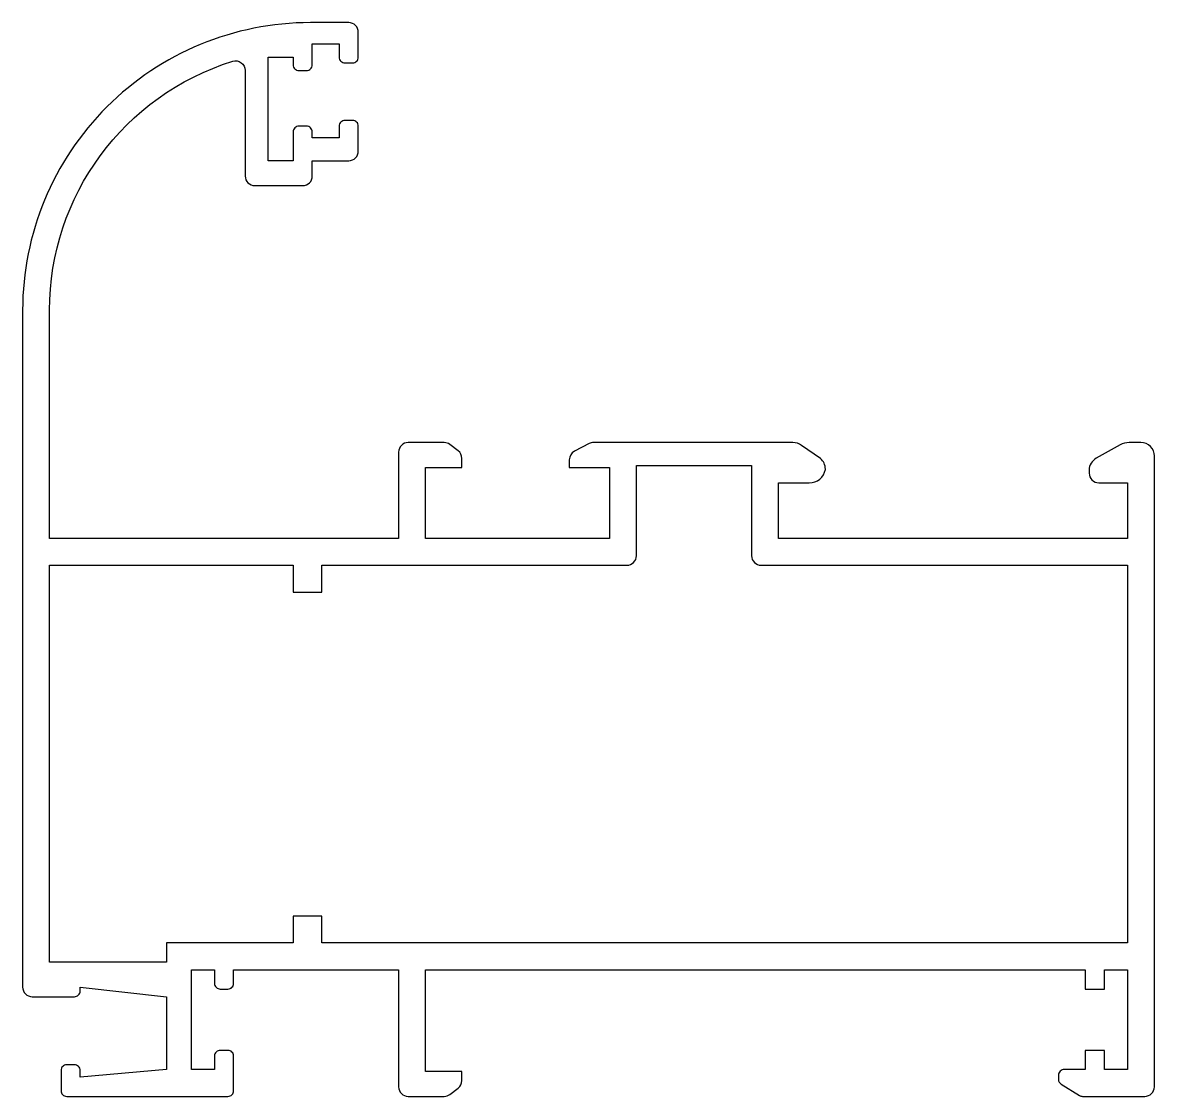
# Model space of a CAD drawing. Extents: x 135 to 194, y 187.8 to 243.8.
import ezdxf

# ---------------------------------------------------------------- set-up
doc = ezdxf.new("R2010")
doc.units = 0
doc.layers.get('0').update_dxf_attribs({"linetype": 'CONTINUOUS'})

msp = doc.modelspace()

# ---------------------------------------------------------------- linework, layer by layer
for points in [[(190.599, 220.302, 0.414214), (191.099, 219.802), (192.599, 219.802), (192.599, 216.902), (174.399, 216.902), (174.399, 219.802), (175.999, 219.802, 0.372389), (176.849, 220.502), (176.849, 220.522, 0.226608), (176.588, 221.066), (175.596, 221.747, 0.171507), (175.156, 221.902), (164.764, 221.902, 0.120681), (164.533, 221.846), (163.767, 221.447, 0.279558), (163.499, 221.003), (163.499, 220.602), (165.599, 220.602), (165.599, 216.902), (155.999, 216.902), (155.999, 220.602), (157.899, 220.602), (157.899, 221.077, 0.233995), (157.702, 221.475), (157.276, 221.8, 0.164295), (156.972, 221.902), (155.099, 221.902, 0.414214), (154.599, 221.402), (154.599, 216.902), (136.399, 216.902), (136.399, 228.802, -0.328203), (145.95, 241.786, -0.505794), (146.599, 241.308), (146.599, 235.802, 0.414214), (147.099, 235.302), (149.599, 235.302, 0.414214), (150.099, 235.802), (150.099, 236.602), (151.999, 236.602, 0.414214), (152.499, 237.102), (152.499, 238.402, 0.414214), (152.199, 238.702), (151.799, 238.702, 0.414214), (151.499, 238.402), (151.499, 237.802), (150.099, 237.802), (150.099, 238.102, 0.414214), (149.799, 238.402), (149.399, 238.402, 0.414214), (149.099, 238.102), (149.099, 236.602), (147.799, 236.602), (147.799, 242.002), (149.099, 242.002), (149.099, 241.602, 0.414214), (149.399, 241.302), (149.799, 241.302, 0.414214), (150.099, 241.602), (150.099, 242.702), (151.499, 242.702), (151.499, 242.002, 0.414214), (151.799, 241.702), (152.199, 241.702, 0.414214), (152.499, 242.002), (152.499, 243.302, 0.414214), (151.999, 243.802), (149.999, 243.802, 0.414214), (134.999, 228.802), (134.999, 193.502, 0.414214), (135.499, 193.002), (137.699, 193.002, 0.414214), (137.999, 193.302), (137.999, 193.502), (142.499, 193.002), (142.499, 189.202), (137.999, 188.802), (137.999, 189.152, 0.414214), (137.699, 189.452), (137.299, 189.452, 0.414214), (136.999, 189.152), (136.999, 188.102, 0.414214), (137.299, 187.802), (145.699, 187.802, 0.414214), (145.999, 188.102), (145.999, 189.902, 0.414214), (145.699, 190.202), (145.299, 190.202, 0.414214), (144.999, 189.902), (144.999, 189.202), (143.799, 189.202), (143.799, 194.402), (144.999, 194.402), (144.999, 193.702, 0.414214), (145.299, 193.402), (145.699, 193.402, 0.414214), (145.999, 193.702), (145.999, 194.402), (154.599, 194.402), (154.599, 188.302, 0.414214), (155.099, 187.802), (156.972, 187.802, 0.164295), (157.276, 187.905), (157.702, 188.229, 0.233995), (157.899, 188.627), (157.899, 189.102), (155.999, 189.102), (155.999, 194.402), (190.399, 194.402), (190.399, 193.402), (191.399, 193.402), (191.399, 194.402), (192.599, 194.402), (192.599, 189.202), (191.399, 189.202), (191.399, 190.202), (190.399, 190.202), (190.399, 189.202), (189.299, 189.202, 0.414214), (188.999, 188.902), (188.999, 188.695, 0.259298), (189.14, 188.44), (190.094, 187.847, 0.139891), (190.253, 187.802), (193.499, 187.802, 0.414214), (193.999, 188.302), (193.999, 221.202, 0.414214), (193.299, 221.902), (192.683, 221.902, 0.121594), (192.218, 221.787), (190.973, 221.08, 0.278588), (190.599, 220.461)], [(192.599, 215.502), (192.599, 195.802), (150.599, 195.802), (150.599, 197.202), (149.099, 197.202), (149.099, 195.802), (142.499, 195.802), (142.499, 194.802), (136.399, 194.802), (136.399, 215.502), (149.099, 215.502), (149.099, 214.102), (150.599, 214.102), (150.599, 215.502), (166.499, 215.502, 0.414214), (166.999, 216.002), (166.999, 220.702), (172.999, 220.702), (172.999, 216.002, 0.414214), (173.499, 215.502)]]:
    msp.add_lwpolyline(points, format="xyb", close=True)

doc.saveas('drawing.dxf')
